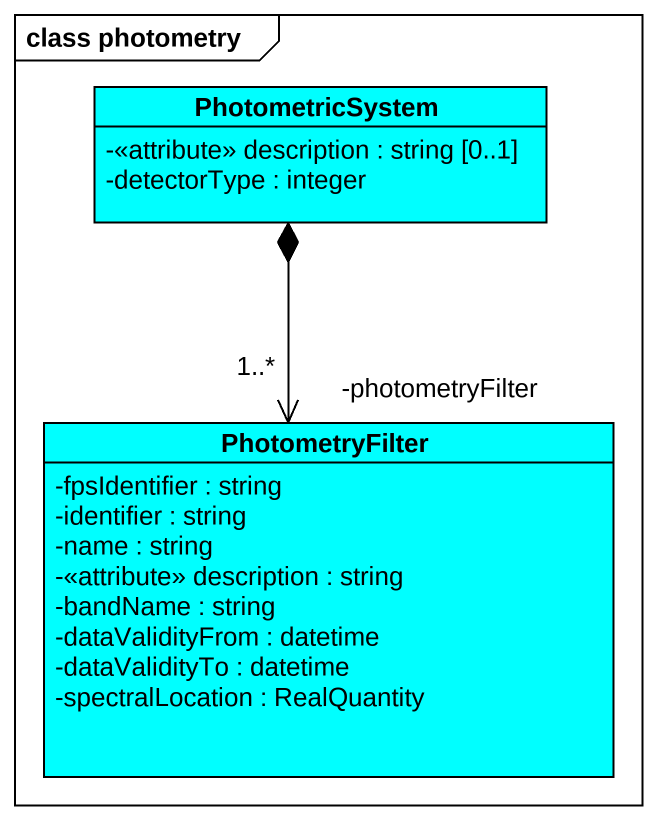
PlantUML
@startuml
mainframe class photometry
hide circle
hide empty members
skinparam classAttributeIconSize 0
class PhotometricSystem #00FFFF {
  -<<attribute>> description : string [0..1]
  -detectorType : integer
}
class PhotometryFilter #00FFFF {
  -fpsIdentifier : string
  -identifier : string
  -name : string
  -<<attribute>> description : string
  -bandName : string
  -dataValidityFrom : datetime
  -dataValidityTo : datetime
  -spectralLocation : RealQuantity
}
PhotometricSystem *--> "-photometryFilter\n1..*" PhotometryFilter
@enduml
